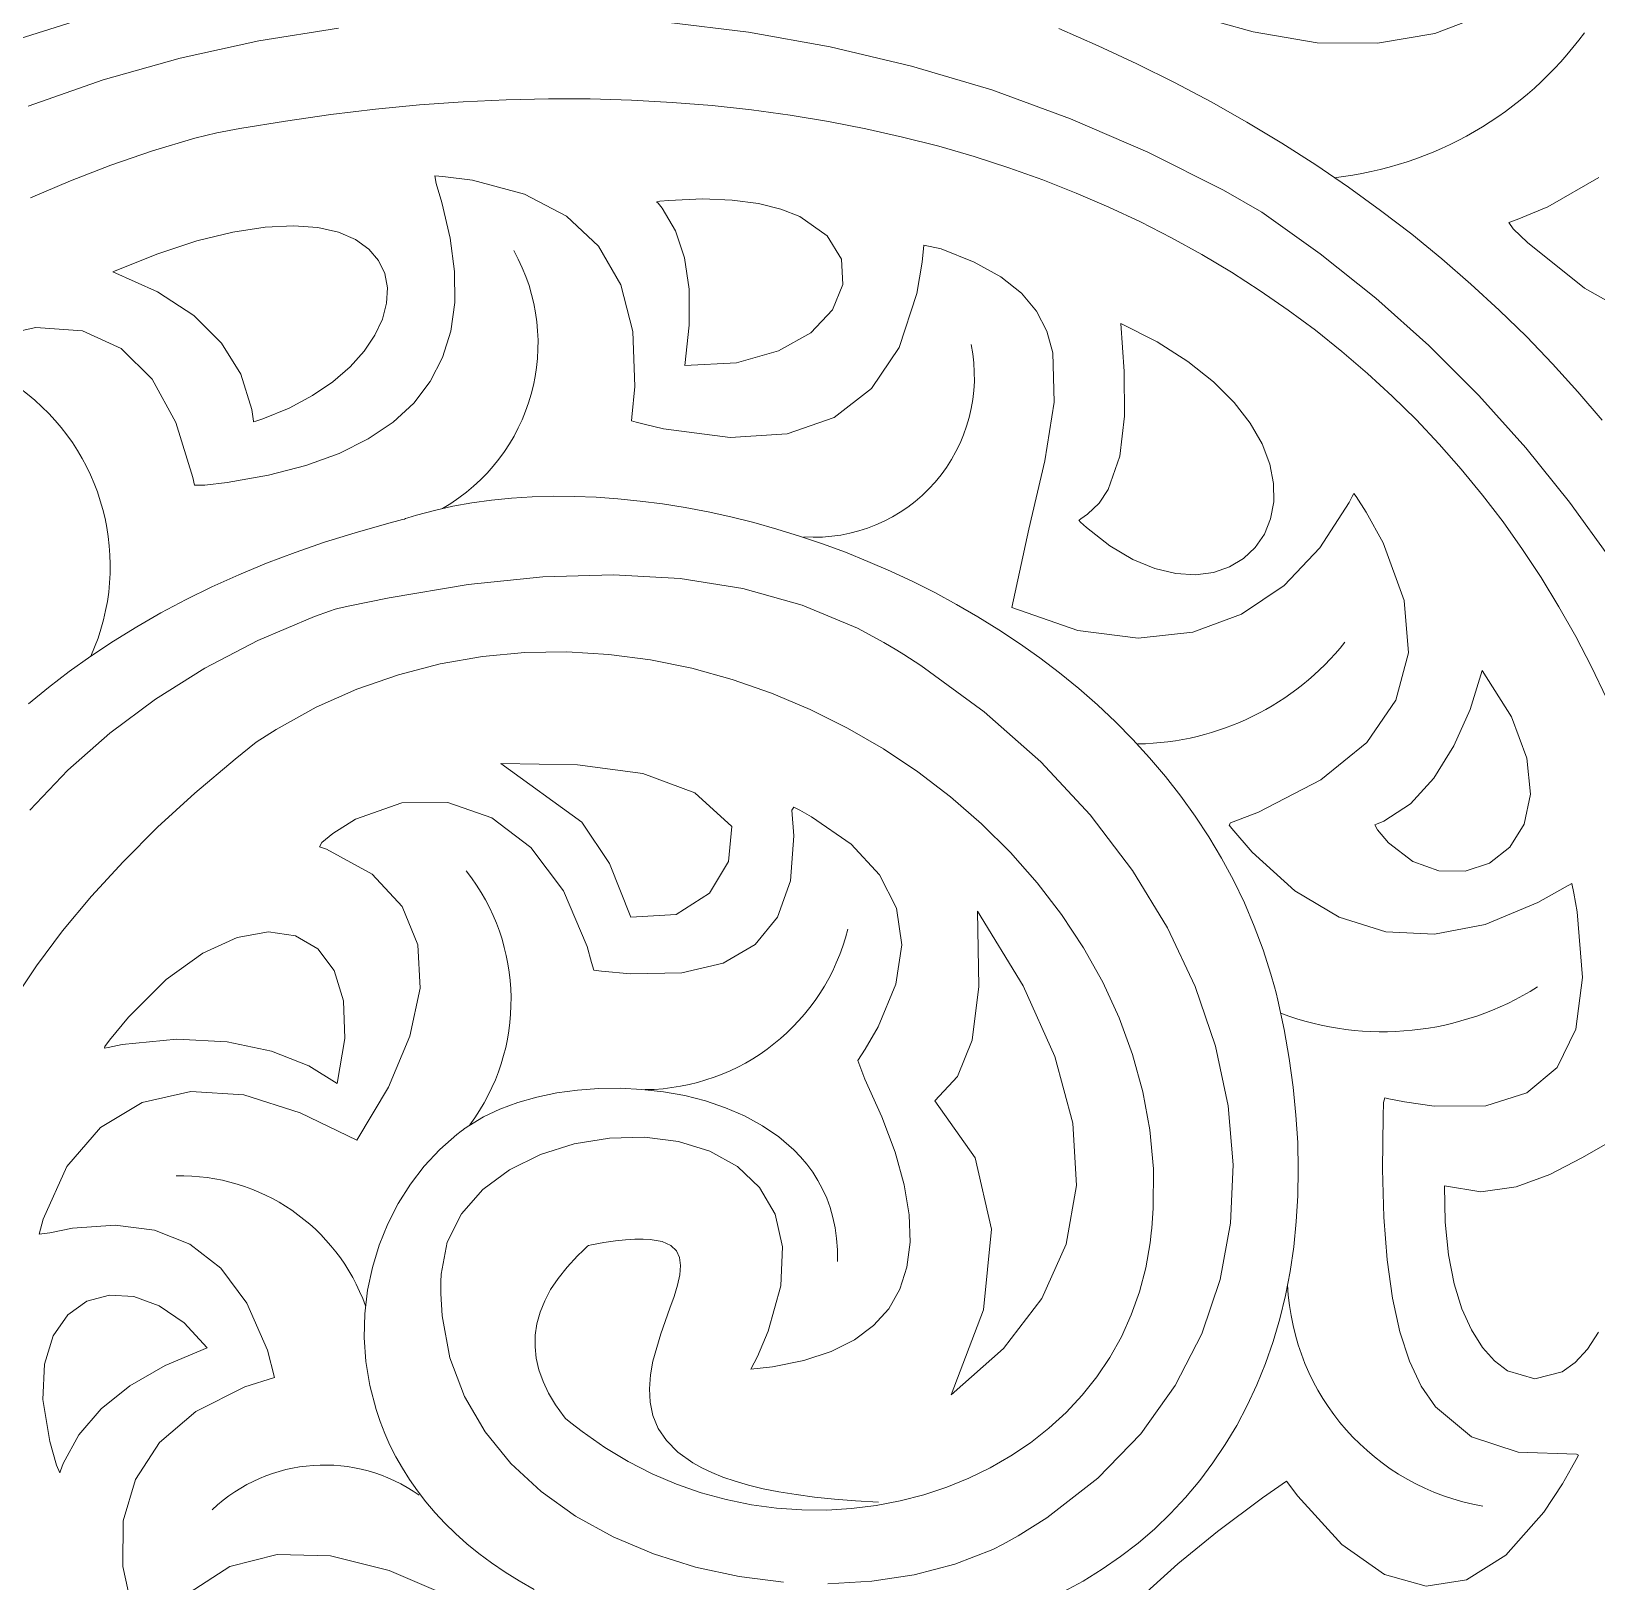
# Model space of a CAD drawing. Header units: inches. Extents: x 249 to 1192, y -18 to 440.
# Drawn here: x 622.219 to 622.5854, y 264.9878 to 265.3508 of the extents above; entities that cross this region are included whole.
import ezdxf

# ---------------------------------------------------------------- set-up
doc = ezdxf.new("R2010")
doc.units = ezdxf.units.IN
doc.header["$MEASUREMENT"] = 0
doc.layers.add('KACA', color=141, linetype='Continuous', lineweight=30)
doc.layers.add('KOLOM', color=5, linetype='Continuous')

# ---------------------------------------------------------------- blocks, each defined once
blk = doc.blocks.new('GORGA')
at = {"lineweight": 9}
for points in [[(367.28262, 149.87631), (367.26507, 149.88245), (367.24707, 149.88755), (367.22868, 149.8916), (367.20998, 149.8946)], [(367.13335, 149.89599), (367.11408, 149.89365), (367.09491, 149.89023), (367.07591, 149.88572), (367.05714, 149.88011), (367.03867, 149.87339), (367.02057, 149.86557), (367.00291, 149.85664), (366.99391, 149.85147), (366.98025, 149.84178), (366.96723, 149.83138), (366.95486, 149.8203), (366.94316, 149.80861), (366.93215, 149.79636), (366.92187, 149.78359), (366.91231, 149.77035)], [(367.28227, 149.71153), (367.27334, 149.72083), (367.26353, 149.72951), (367.25286, 149.7375), (367.24131, 149.74475), (367.22889, 149.75121), (367.2156, 149.75682), (367.21215, 149.75809), (367.21078, 149.75854), (367.21016, 149.75868), (367.20772, 149.75922), (367.19812, 149.76122), (367.17966, 149.76429), (367.16218, 149.76611), (367.14565, 149.7666), (367.13005, 149.76571), (367.11535, 149.76337), (367.10152, 149.75952), (367.08854, 149.7541), (367.08236, 149.75078), (367.07934, 149.74897), (367.07768, 149.74792), (367.07372, 149.74535), (367.05887, 149.7345), (367.04565, 149.7228), (367.03408, 149.71038), (367.02419, 149.69738), (367.01599, 149.68393), (367.0095, 149.67018), (367.00476, 149.65626), (367.00179, 149.6423), (367.0006, 149.62844), (367.00122, 149.61483), (367.00367, 149.60159), (367.00798, 149.58886), (367.01416, 149.57679), (367.02225, 149.56549), (367.03226, 149.55512), (367.04422, 149.54581), (367.05094, 149.54159), (367.05448, 149.5396), (367.0569, 149.5384), (367.06578, 149.53495), (367.07527, 149.53246), (367.08521, 149.53094), (367.09545, 149.53037)], [(367.10583, 149.53074), (367.11621, 149.53203), (367.12642, 149.53424), (367.13631, 149.53735), (367.14574, 149.54134), (367.15455, 149.54621), (367.16258, 149.55194), (367.16969, 149.55852), (367.17572, 149.56594), (367.18051, 149.57419), (367.18392, 149.58325), (367.18578, 149.59311), (367.18609, 149.59834), (367.18608, 149.60102), (367.18602, 149.60283), (367.18456, 149.61038), (367.18119, 149.617), (367.17622, 149.62265), (367.16996, 149.62729), (367.16273, 149.63087), (367.15485, 149.63337), (367.14662, 149.63473), (367.13837, 149.63492), (367.13042, 149.6339), (367.12307, 149.63163), (367.11665, 149.62806), (367.11146, 149.62317), (367.10783, 149.6169), (367.10608, 149.60922), (367.1065, 149.60009), (367.10943, 149.58947), (367.11194, 149.58359), (367.11347, 149.58062)], [(367.28262, 149.87631), (367.26507, 149.88245), (367.24707, 149.88755), (367.22868, 149.8916), (367.20998, 149.8946)], [(367.13335, 149.89599), (367.11408, 149.89365), (367.09491, 149.89023), (367.07591, 149.88572), (367.05714, 149.88011), (367.03867, 149.87339), (367.02057, 149.86557), (367.00291, 149.85664), (366.99391, 149.85147), (366.98025, 149.84178), (366.96723, 149.83138), (366.95486, 149.8203), (366.94316, 149.80861), (366.93215, 149.79636), (366.92187, 149.78359), (366.91231, 149.77035)], [(367.28227, 149.71153), (367.27334, 149.72083), (367.26353, 149.72951), (367.25286, 149.7375), (367.24131, 149.74475), (367.22889, 149.75121), (367.2156, 149.75682), (367.21215, 149.75809), (367.21078, 149.75854), (367.21016, 149.75868), (367.20772, 149.75922), (367.19812, 149.76122), (367.17966, 149.76429), (367.16218, 149.76611), (367.14565, 149.7666), (367.13005, 149.76571), (367.11535, 149.76337), (367.10152, 149.75952), (367.08854, 149.7541), (367.08236, 149.75078), (367.07934, 149.74897), (367.07768, 149.74792), (367.07372, 149.74535), (367.05887, 149.7345), (367.04565, 149.7228), (367.03408, 149.71038), (367.02419, 149.69738), (367.01599, 149.68393), (367.0095, 149.67018), (367.00476, 149.65626), (367.00179, 149.6423), (367.0006, 149.62844), (367.00122, 149.61483), (367.00367, 149.60159), (367.00798, 149.58886), (367.01416, 149.57679), (367.02225, 149.56549), (367.03226, 149.55512), (367.04422, 149.54581), (367.05094, 149.54159), (367.05448, 149.5396), (367.0569, 149.5384), (367.06578, 149.53495), (367.07527, 149.53246), (367.08521, 149.53094), (367.09545, 149.53037)], [(367.10583, 149.53074), (367.11621, 149.53203), (367.12642, 149.53424), (367.13631, 149.53735), (367.14574, 149.54134), (367.15455, 149.54621), (367.16258, 149.55194), (367.16969, 149.55852), (367.17572, 149.56594), (367.18051, 149.57419), (367.18392, 149.58325), (367.18578, 149.59311), (367.18609, 149.59834), (367.18608, 149.60102), (367.18602, 149.60283), (367.18456, 149.61038), (367.18119, 149.617), (367.17622, 149.62265), (367.16996, 149.62729), (367.16273, 149.63087), (367.15485, 149.63337), (367.14662, 149.63473), (367.13837, 149.63492), (367.13042, 149.6339), (367.12307, 149.63163), (367.11665, 149.62806), (367.11146, 149.62317), (367.10783, 149.6169), (367.10608, 149.60922), (367.1065, 149.60009), (367.10943, 149.58947), (367.11194, 149.58359), (367.11347, 149.58062)], [(367.11347, 149.58062), (367.10841, 149.58116), (367.10108, 149.58265), (367.09471, 149.58475), (367.08927, 149.58747), (367.08478, 149.59081), (367.08123, 149.59476), (367.07863, 149.59932), (367.07697, 149.60451), (367.07625, 149.61031), (367.07647, 149.61672), (367.07764, 149.62375), (367.07975, 149.63139), (367.08281, 149.63966), (367.0868, 149.64853), (367.08849, 149.65289), (367.08672, 149.65557), (367.08367, 149.66079), (367.07959, 149.67073), (367.07819, 149.67997), (367.07945, 149.68852), (367.0834, 149.69636), (367.09002, 149.70352), (367.09931, 149.70997), (367.10205, 149.71148), (367.10348, 149.71222), (367.10392, 149.71151), (367.10346, 149.70547), (367.10423, 149.69493), (367.10724, 149.68645), (367.11249, 149.68003), (367.11997, 149.67567), (367.12969, 149.67338), (367.14165, 149.67314), (367.14847, 149.6738), (367.15026, 149.67404), (367.15079, 149.67584), (367.1518, 149.67955), (367.15735, 149.69263), (367.16497, 149.70275), (367.17416, 149.70969), (367.18441, 149.71326), (367.19521, 149.71323), (367.20604, 149.70941), (367.21131, 149.70601), (367.21388, 149.70393), (367.21445, 149.70293), (367.21285, 149.70233), (367.20217, 149.69649), (367.19511, 149.68897), (367.19144, 149.67999), (367.19092, 149.6698), (367.19329, 149.65861), (367.19831, 149.64666), (367.20575, 149.63419), (367.21895, 149.64064), (367.23213, 149.64485), (367.2446, 149.64565), (367.25595, 149.64308), (367.26575, 149.6372), (367.27361, 149.62807), (367.27911, 149.61576), (367.28007, 149.61219), (367.2776, 149.61255), (367.27229, 149.61359), (367.26226, 149.61435), (367.25306, 149.61318), (367.2448, 149.60988), (367.23758, 149.60423), (367.23148, 149.59603), (367.2266, 149.58506), (367.22503, 149.57869), (367.2319, 149.57644), (367.24337, 149.57068), (367.25189, 149.56341), (367.25753, 149.55481), (367.26038, 149.54508), (367.26052, 149.53441), (367.25803, 149.52299)], [(367.24498, 149.52822), (367.23546, 149.5344), (367.22437, 149.53723), (367.21188, 149.53687), (367.19818, 149.53346), (367.18343, 149.52718)], [(367.02169, 149.52772), (367.01357, 149.53502), (367.00427, 149.5426), (366.99377, 149.55047), (366.98813, 149.5544), (366.98551, 149.5509), (366.97522, 149.53959), (366.96521, 149.53255), (366.95548, 149.52979), (366.94602, 149.5313), (366.93683, 149.53708), (366.92792, 149.54714), (366.92357, 149.55377), (366.92142, 149.55749), (366.92036, 149.55945), (366.91982, 149.56045), (366.92029, 149.56073), (366.93391, 149.56115), (366.94484, 149.56473), (366.95326, 149.57176), (366.95659, 149.57665), (366.95936, 149.5825), (366.96159, 149.58935), (366.96332, 149.59724), (366.96455, 149.60618), (366.96532, 149.61623), (366.96565, 149.62741), (366.96555, 149.63977), (366.96547, 149.64304), (366.96515, 149.64415), (366.9642, 149.64393), (366.96051, 149.64318), (366.95356, 149.64218), (366.94147, 149.64229), (366.93186, 149.64528), (366.92482, 149.65122), (366.92046, 149.66021), (366.91887, 149.67235), (366.92014, 149.68771), (366.92091, 149.69207), (366.92137, 149.69433), (366.92293, 149.69346), (366.92928, 149.68985), (366.94162, 149.68475), (366.95349, 149.68248), (366.96488, 149.68303), (366.97579, 149.68641), (366.98622, 149.69261), (366.99617, 149.70164), (367.00097, 149.70722), (367.00156, 149.70796), (367.00123, 149.70853), (366.999, 149.70935), (366.99473, 149.71105), (366.98008, 149.71858), (366.96934, 149.7273), (366.96252, 149.73721), (366.95961, 149.74831), (366.96062, 149.76059), (366.96554, 149.77407), (366.96948, 149.78126), (366.97181, 149.78496), (366.97239, 149.78564), (366.97275, 149.78492), (366.97349, 149.7835), (366.98032, 149.77294), (366.98872, 149.76411), (366.99866, 149.75739), (367.01005, 149.75314), (367.02286, 149.75174), (367.03701, 149.75354), (367.05246, 149.75894), (367.04846, 149.77729), (367.04471, 149.7933), (367.04248, 149.80699), (367.04279, 149.81859), (367.04421, 149.82366), (367.04663, 149.82829), (367.05019, 149.83251), (367.05502, 149.83633), (367.06122, 149.83978), (367.06894, 149.8429), (367.07298, 149.8438), (367.07338, 149.83983), (367.07462, 149.83244), (367.0788, 149.81985), (367.08526, 149.81019), (367.094, 149.80346), (367.10503, 149.79964), (367.11834, 149.79876), (367.13393, 149.80079), (367.13819, 149.80176), (367.14037, 149.80231), (367.14146, 149.80261), (367.14133, 149.80354), (367.14069, 149.8107), (367.14116, 149.82356), (367.14397, 149.8345), (367.14913, 149.84351), (367.15663, 149.85059), (367.16647, 149.85574), (367.17866, 149.85897), (367.18563, 149.85986), (367.18747, 149.86001), (367.18718, 149.85819), (367.18582, 149.8538), (367.18384, 149.84542), (367.18283, 149.8376), (367.18279, 149.83033), (367.18373, 149.82362), (367.18564, 149.81746), (367.18853, 149.81186), (367.1924, 149.80682), (367.19724, 149.80233), (367.20306, 149.7984), (367.20985, 149.79502), (367.21762, 149.7922), (367.22636, 149.78993), (367.23607, 149.78822), (367.2413, 149.78758), (367.2437, 149.78757), (367.2441, 149.78936), (367.24808, 149.80223), (367.25364, 149.81239), (367.26089, 149.81962), (367.26992, 149.82372), (367.28084, 149.82449), (367.29376, 149.82172)], [(366.90535, 149.82637), (366.91836, 149.8337), (366.93171, 149.84439), (366.9351, 149.84758), (366.93613, 149.84907), (366.93418, 149.84977), (366.92694, 149.85276), (366.91503, 149.85966)], [(366.94067, 149.89816), (366.95341, 149.89335), (366.96681, 149.89104), (366.98096, 149.89118), (366.99597, 149.89373), (367.00382, 149.89589)], [(367.11347, 149.58062), (367.10841, 149.58116), (367.10108, 149.58265), (367.09471, 149.58475), (367.08927, 149.58747), (367.08478, 149.59081), (367.08123, 149.59476), (367.07863, 149.59932), (367.07697, 149.60451), (367.07625, 149.61031), (367.07647, 149.61672), (367.07764, 149.62375), (367.07975, 149.63139), (367.08281, 149.63966), (367.0868, 149.64853), (367.08849, 149.65289), (367.08672, 149.65557), (367.08367, 149.66079), (367.07959, 149.67073), (367.07819, 149.67997), (367.07945, 149.68852), (367.0834, 149.69636), (367.09002, 149.70352), (367.09931, 149.70997), (367.10205, 149.71148), (367.10348, 149.71222), (367.10392, 149.71151), (367.10346, 149.70547), (367.10423, 149.69493), (367.10724, 149.68645), (367.11249, 149.68003), (367.11997, 149.67567), (367.12969, 149.67338), (367.14165, 149.67314), (367.14847, 149.6738), (367.15026, 149.67404), (367.15079, 149.67584), (367.1518, 149.67955), (367.15735, 149.69263), (367.16497, 149.70275), (367.17416, 149.70969), (367.18441, 149.71326), (367.19521, 149.71323), (367.20604, 149.70941), (367.21131, 149.70601), (367.21388, 149.70393), (367.21445, 149.70293), (367.21285, 149.70233), (367.20217, 149.69649), (367.19511, 149.68897), (367.19144, 149.67999), (367.19092, 149.6698), (367.19329, 149.65861), (367.19831, 149.64666), (367.20575, 149.63419), (367.21895, 149.64064), (367.23213, 149.64485), (367.2446, 149.64565), (367.25595, 149.64308), (367.26575, 149.6372), (367.27361, 149.62807), (367.27911, 149.61576), (367.28007, 149.61219), (367.2776, 149.61255), (367.27229, 149.61359), (367.26226, 149.61435), (367.25306, 149.61318), (367.2448, 149.60988), (367.23758, 149.60423), (367.23148, 149.59603), (367.2266, 149.58506), (367.22503, 149.57869), (367.2319, 149.57644), (367.24337, 149.57068), (367.25189, 149.56341), (367.25753, 149.55481), (367.26038, 149.54508), (367.26052, 149.53441), (367.25803, 149.52299)], [(367.24498, 149.52822), (367.23546, 149.5344), (367.22437, 149.53723), (367.21188, 149.53687), (367.19818, 149.53346), (367.18343, 149.52718)], [(367.02169, 149.52772), (367.01357, 149.53502), (367.00427, 149.5426), (366.99377, 149.55047), (366.98813, 149.5544), (366.98551, 149.5509), (366.97522, 149.53959), (366.96521, 149.53255), (366.95548, 149.52979), (366.94602, 149.5313), (366.93683, 149.53708), (366.92792, 149.54714), (366.92357, 149.55377), (366.92142, 149.55749), (366.92036, 149.55945), (366.91982, 149.56045), (366.92029, 149.56073), (366.93391, 149.56115), (366.94484, 149.56473), (366.95326, 149.57176), (366.95659, 149.57665), (366.95936, 149.5825), (366.96159, 149.58935), (366.96332, 149.59724), (366.96455, 149.60618), (366.96532, 149.61623), (366.96565, 149.62741), (366.96555, 149.63977), (366.96547, 149.64304), (366.96515, 149.64415), (366.9642, 149.64393), (366.96051, 149.64318), (366.95356, 149.64218), (366.94147, 149.64229), (366.93186, 149.64528), (366.92482, 149.65122), (366.92046, 149.66021), (366.91887, 149.67235), (366.92014, 149.68771), (366.92091, 149.69207), (366.92137, 149.69433), (366.92293, 149.69346), (366.92928, 149.68985), (366.94162, 149.68475), (366.95349, 149.68248), (366.96488, 149.68303), (366.97579, 149.68641), (366.98622, 149.69261), (366.99617, 149.70164), (367.00097, 149.70722), (367.00156, 149.70796), (367.00123, 149.70853), (366.999, 149.70935), (366.99473, 149.71105), (366.98008, 149.71858), (366.96934, 149.7273), (366.96252, 149.73721), (366.95961, 149.74831), (366.96062, 149.76059), (366.96554, 149.77407), (366.96948, 149.78126), (366.97181, 149.78496), (366.97239, 149.78564), (366.97275, 149.78492), (366.97349, 149.7835), (366.98032, 149.77294), (366.98872, 149.76411), (366.99866, 149.75739), (367.01005, 149.75314), (367.02286, 149.75174), (367.03701, 149.75354), (367.05246, 149.75894), (367.04846, 149.77729), (367.04471, 149.7933), (367.04248, 149.80699), (367.04279, 149.81859), (367.04421, 149.82366), (367.04663, 149.82829), (367.05019, 149.83251), (367.05502, 149.83633), (367.06122, 149.83978), (367.06894, 149.8429), (367.07298, 149.8438), (367.07338, 149.83983), (367.07462, 149.83244), (367.0788, 149.81985), (367.08526, 149.81019), (367.094, 149.80346), (367.10503, 149.79964), (367.11834, 149.79876), (367.13393, 149.80079), (367.13819, 149.80176), (367.14037, 149.80231), (367.14146, 149.80261), (367.14133, 149.80354), (367.14069, 149.8107), (367.14116, 149.82356), (367.14397, 149.8345), (367.14913, 149.84351), (367.15663, 149.85059), (367.16647, 149.85574), (367.17866, 149.85897), (367.18563, 149.85986), (367.18747, 149.86001), (367.18718, 149.85819), (367.18582, 149.8538), (367.18384, 149.84542), (367.18283, 149.8376), (367.18279, 149.83033), (367.18373, 149.82362), (367.18564, 149.81746), (367.18853, 149.81186), (367.1924, 149.80682), (367.19724, 149.80233), (367.20306, 149.7984), (367.20985, 149.79502), (367.21762, 149.7922), (367.22636, 149.78993), (367.23607, 149.78822), (367.2413, 149.78758), (367.2437, 149.78757), (367.2441, 149.78936), (367.24808, 149.80223), (367.25364, 149.81239), (367.26089, 149.81962), (367.26992, 149.82372), (367.28084, 149.82449), (367.29376, 149.82172)], [(366.90535, 149.82637), (366.91836, 149.8337), (366.93171, 149.84439), (366.9351, 149.84758), (366.93613, 149.84907), (366.93418, 149.84977), (366.92694, 149.85276), (366.91503, 149.85966)], [(366.94067, 149.89816), (366.95341, 149.89335), (366.96681, 149.89104), (366.98096, 149.89118), (366.99597, 149.89373), (367.00382, 149.89589)], [(367.04145, 149.89448), (367.0322, 149.89046), (367.02318, 149.88626), (367.01436, 149.88187), (367.00577, 149.87731), (366.9974, 149.87257), (366.98924, 149.86766), (366.98131, 149.86258), (366.9736, 149.85732), (366.96611, 149.8519), (366.95884, 149.84632), (366.95179, 149.84057), (366.94497, 149.83466), (366.93837, 149.82859), (366.932, 149.82237), (366.92586, 149.81599), (366.91994, 149.80946), (366.91425, 149.80278)], [(367.28254, 149.73639), (367.27788, 149.74023), (367.27301, 149.74396), (367.26795, 149.74757), (367.26269, 149.75107), (367.25723, 149.75444), (367.25157, 149.75768), (367.2457, 149.76079), (367.23963, 149.76376), (367.23335, 149.76659), (367.22687, 149.76929), (367.22017, 149.77183), (367.21326, 149.77422), (367.20614, 149.77646), (367.1988, 149.77854), (367.19505, 149.77952), (367.19467, 149.77962), (367.19455, 149.77966), (367.1943, 149.77975), (367.1938, 149.77991), (367.19176, 149.78055), (367.18758, 149.78169), (367.18325, 149.78266), (367.17879, 149.78346), (367.1742, 149.78409), (367.1695, 149.78456), (367.1647, 149.78486), (367.1598, 149.78499), (367.1548, 149.78496), (367.14974, 149.78476), (367.1446, 149.7844), (367.1394, 149.78387), (367.13415, 149.78318), (367.12886, 149.78233), (367.12353, 149.78132), (367.11818, 149.78014), (367.11282, 149.77881), (367.10745, 149.77731), (367.10208, 149.77566), (367.09672, 149.77385), (367.09139, 149.77188), (367.08609, 149.76975), (367.08083, 149.76746), (367.07562, 149.76502), (367.07046, 149.76242), (367.06537, 149.75967), (367.06036, 149.75676), (367.05544, 149.75371), (367.0506, 149.75049), (367.04588, 149.74713), (367.04126, 149.74361), (367.03677, 149.73994), (367.03241, 149.73612), (367.02818, 149.73215), (367.02411, 149.72804), (367.0202, 149.72377), (367.01645, 149.71936), (367.01288, 149.7148), (367.0095, 149.71009), (367.00631, 149.70523), (367.00332, 149.70023), (367.00055, 149.69509), (366.998, 149.6898), (366.99568, 149.68437), (366.9936, 149.67879), (366.99177, 149.67308), (366.99096, 149.67016), (366.99057, 149.6687), (366.99017, 149.66703), (366.98871, 149.66013), (366.98751, 149.65334), (366.98659, 149.64667), (366.98592, 149.64011), (366.98552, 149.63368), (366.98537, 149.62738), (366.98548, 149.6212), (366.98584, 149.61516), (366.98645, 149.60925), (366.9873, 149.60349), (366.98839, 149.59787), (366.98971, 149.5924), (366.99127, 149.58709), (366.99306, 149.58193), (366.99508, 149.57694), (366.99732, 149.57211), (366.99978, 149.56745), (367.00246, 149.56296), (367.00535, 149.55865), (367.00844, 149.55452), (367.01175, 149.55057), (367.01526, 149.54682), (367.01896, 149.54325), (367.02287, 149.53988), (367.02696, 149.53672), (367.03125, 149.53376), (367.03572, 149.531), (367.04037, 149.52846)], [(367.1642, 149.52903), (367.16771, 149.53102), (367.17103, 149.53309), (367.17419, 149.53524), (367.17717, 149.53746), (367.17998, 149.53975), (367.18262, 149.54211), (367.18509, 149.54453), (367.18741, 149.54701), (367.18956, 149.54954), (367.19155, 149.55212), (367.19339, 149.55474), (367.19507, 149.5574), (367.1966, 149.5601), (367.19797, 149.56283), (367.1992, 149.56558), (367.20029, 149.56836), (367.20123, 149.57115), (367.20268, 149.57677), (367.20359, 149.58241), (367.20397, 149.58803), (367.20383, 149.5936), (367.2032, 149.59908), (367.20208, 149.60443), (367.20051, 149.60963), (367.19849, 149.61464), (367.19604, 149.61942), (367.19318, 149.62393), (367.18994, 149.62815), (367.18631, 149.63203), (367.18233, 149.63555), (367.18129, 149.63636), (367.18075, 149.63676), (367.18049, 149.63696), (367.18034, 149.63706), (367.17954, 149.63762), (367.17608, 149.63971), (367.17223, 149.64152), (367.16806, 149.64306), (367.16362, 149.64431), (367.15895, 149.64528), (367.1541, 149.64595), (367.14912, 149.64632), (367.14407, 149.64638), (367.13899, 149.64612), (367.13393, 149.64555), (367.12895, 149.64465), (367.1241, 149.64341), (367.11942, 149.64183), (367.11496, 149.6399), (367.11078, 149.63762), (367.10692, 149.63498), (367.10344, 149.63197), (367.10186, 149.63032), (367.10039, 149.62859), (367.09903, 149.62675), (367.09781, 149.62482), (367.09671, 149.62279), (367.09575, 149.62067), (367.09494, 149.61845), (367.09428, 149.61613), (367.09377, 149.6137), (367.09342, 149.61118), (367.09325, 149.60856), (367.09325, 149.60583)], [(367.04145, 149.89448), (367.0322, 149.89046), (367.02318, 149.88626), (367.01436, 149.88187), (367.00577, 149.87731), (366.9974, 149.87257), (366.98924, 149.86766), (366.98131, 149.86258), (366.9736, 149.85732), (366.96611, 149.8519), (366.95884, 149.84632), (366.95179, 149.84057), (366.94497, 149.83466), (366.93837, 149.82859), (366.932, 149.82237), (366.92586, 149.81599), (366.91994, 149.80946), (366.91425, 149.80278)], [(367.28254, 149.73639), (367.27788, 149.74023), (367.27301, 149.74396), (367.26795, 149.74757), (367.26269, 149.75107), (367.25723, 149.75444), (367.25157, 149.75768), (367.2457, 149.76079), (367.23963, 149.76376), (367.23335, 149.76659), (367.22687, 149.76929), (367.22017, 149.77183), (367.21326, 149.77422), (367.20614, 149.77646), (367.1988, 149.77854), (367.19505, 149.77952), (367.19467, 149.77962), (367.19455, 149.77966), (367.1943, 149.77975), (367.1938, 149.77991), (367.19176, 149.78055), (367.18758, 149.78169), (367.18325, 149.78266), (367.17879, 149.78346), (367.1742, 149.78409), (367.1695, 149.78456), (367.1647, 149.78486), (367.1598, 149.78499), (367.1548, 149.78496), (367.14974, 149.78476), (367.1446, 149.7844), (367.1394, 149.78387), (367.13415, 149.78318), (367.12886, 149.78233), (367.12353, 149.78132), (367.11818, 149.78014), (367.11282, 149.77881), (367.10745, 149.77731), (367.10208, 149.77566), (367.09672, 149.77385), (367.09139, 149.77188), (367.08609, 149.76975), (367.08083, 149.76746), (367.07562, 149.76502), (367.07046, 149.76242), (367.06537, 149.75967), (367.06036, 149.75676), (367.05544, 149.75371), (367.0506, 149.75049), (367.04588, 149.74713), (367.04126, 149.74361), (367.03677, 149.73994), (367.03241, 149.73612), (367.02818, 149.73215), (367.02411, 149.72804), (367.0202, 149.72377), (367.01645, 149.71936), (367.01288, 149.7148), (367.0095, 149.71009), (367.00631, 149.70523), (367.00332, 149.70023), (367.00055, 149.69509), (366.998, 149.6898), (366.99568, 149.68437), (366.9936, 149.67879), (366.99177, 149.67308), (366.99096, 149.67016), (366.99057, 149.6687), (366.99017, 149.66703), (366.98871, 149.66013), (366.98751, 149.65334), (366.98659, 149.64667), (366.98592, 149.64011), (366.98552, 149.63368), (366.98537, 149.62738), (366.98548, 149.6212), (366.98584, 149.61516), (366.98645, 149.60925), (366.9873, 149.60349), (366.98839, 149.59787), (366.98971, 149.5924), (366.99127, 149.58709), (366.99306, 149.58193), (366.99508, 149.57694), (366.99732, 149.57211), (366.99978, 149.56745), (367.00246, 149.56296), (367.00535, 149.55865), (367.00844, 149.55452), (367.01175, 149.55057), (367.01526, 149.54682), (367.01896, 149.54325), (367.02287, 149.53988), (367.02696, 149.53672), (367.03125, 149.53376), (367.03572, 149.531), (367.04037, 149.52846)], [(367.1642, 149.52903), (367.16771, 149.53102), (367.17103, 149.53309), (367.17419, 149.53524), (367.17717, 149.53746), (367.17998, 149.53975), (367.18262, 149.54211), (367.18509, 149.54453), (367.18741, 149.54701), (367.18956, 149.54954), (367.19155, 149.55212), (367.19339, 149.55474), (367.19507, 149.5574), (367.1966, 149.5601), (367.19797, 149.56283), (367.1992, 149.56558), (367.20029, 149.56836), (367.20123, 149.57115), (367.20268, 149.57677), (367.20359, 149.58241), (367.20397, 149.58803), (367.20383, 149.5936), (367.2032, 149.59908), (367.20208, 149.60443), (367.20051, 149.60963), (367.19849, 149.61464), (367.19604, 149.61942), (367.19318, 149.62393), (367.18994, 149.62815), (367.18631, 149.63203), (367.18233, 149.63555), (367.18129, 149.63636), (367.18075, 149.63676), (367.18049, 149.63696), (367.18034, 149.63706), (367.17954, 149.63762), (367.17608, 149.63971), (367.17223, 149.64152), (367.16806, 149.64306), (367.16362, 149.64431), (367.15895, 149.64528), (367.1541, 149.64595), (367.14912, 149.64632), (367.14407, 149.64638), (367.13899, 149.64612), (367.13393, 149.64555), (367.12895, 149.64465), (367.1241, 149.64341), (367.11942, 149.64183), (367.11496, 149.6399), (367.11078, 149.63762), (367.10692, 149.63498), (367.10344, 149.63197), (367.10186, 149.63032), (367.10039, 149.62859), (367.09903, 149.62675), (367.09781, 149.62482), (367.09671, 149.62279), (367.09575, 149.62067), (367.09494, 149.61845), (367.09428, 149.61613), (367.09377, 149.6137), (367.09342, 149.61118), (367.09325, 149.60856), (367.09325, 149.60583)], [(367.08365, 149.54951), (367.08898, 149.54979), (367.09396, 149.55017), (367.09861, 149.55065), (367.10293, 149.55123), (367.10694, 149.55189), (367.11064, 149.55263), (367.11405, 149.55346), (367.11717, 149.55436), (367.12003, 149.55534), (367.12262, 149.55638), (367.12496, 149.55749), (367.12705, 149.55866), (367.13057, 149.56117), (367.13324, 149.56388), (367.13516, 149.56675), (367.13642, 149.56975), (367.13709, 149.57286), (367.13725, 149.57604), (367.137, 149.57926), (367.13642, 149.58249), (367.1346, 149.58885), (367.13247, 149.59486), (367.13149, 149.59766), (367.13069, 149.60029), (367.13015, 149.6027), (367.12995, 149.60486), (367.13017, 149.60676), (367.13091, 149.60835), (367.13225, 149.6096), (367.13426, 149.61048), (367.13704, 149.61097), (367.13874, 149.61105), (367.14066, 149.61102), (367.14282, 149.61088), (367.14522, 149.61062), (367.14788, 149.61023), (367.1508, 149.60971), (367.15154, 149.60956), (367.15172, 149.6094), (367.15208, 149.60908), (367.15278, 149.60842), (367.15411, 149.60712), (367.15653, 149.6045), (367.15861, 149.60187), (367.16036, 149.59923), (367.16176, 149.59658), (367.16283, 149.59392), (367.16356, 149.59124), (367.16395, 149.58856), (367.16401, 149.58586), (367.16372, 149.58316), (367.1631, 149.58044), (367.16214, 149.57772), (367.16084, 149.57498), (367.1592, 149.57223), (367.15723, 149.56947), (367.1569, 149.56908), (367.15561, 149.56802), (367.15301, 149.56599), (367.14768, 149.56226), (367.1422, 149.55897), (367.1366, 149.55611), (367.13089, 149.55368), (367.1251, 149.55167), (367.11925, 149.55007), (367.11337, 149.54887), (367.10747, 149.54807), (367.10158, 149.54766), (367.09572, 149.54763), (367.08992, 149.54798), (367.08419, 149.54869), (367.07855, 149.54977), (367.07304, 149.5512), (367.06767, 149.55298), (367.06247, 149.55509), (367.05746, 149.55754), (367.05265, 149.56031), (367.04808, 149.5634), (367.04376, 149.5668), (367.03972, 149.5705), (367.03598, 149.5745), (367.03256, 149.57879), (367.02949, 149.58336), (367.02678, 149.5882), (367.02446, 149.59331), (367.02256, 149.59868), (367.02108, 149.6043), (367.02007, 149.61017), (367.01989, 149.61167), (367.0198, 149.6125), (367.01968, 149.61366), (367.01933, 149.6183), (367.01929, 149.62751), (367.02011, 149.63661), (367.02174, 149.64555), (367.02415, 149.65432), (367.02729, 149.66288), (367.03114, 149.67121), (367.03564, 149.67927), (367.04077, 149.68704), (367.04648, 149.69448), (367.05274, 149.70157), (367.05951, 149.70828), (367.06674, 149.71458), (367.07441, 149.72044), (367.08247, 149.72583), (367.09089, 149.73072), (367.09963, 149.73509), (367.10864, 149.73889), (367.11789, 149.74211), (367.12735, 149.74471), (367.13697, 149.74667), (367.14672, 149.74795), (367.15655, 149.74853), (367.16644, 149.74837), (367.17633, 149.74746), (367.1862, 149.74575), (367.196, 149.74321), (367.2057, 149.73983), (367.21526, 149.73557), (367.22464, 149.7304), (367.22928, 149.72741), (367.23422, 149.72344), (367.24362, 149.71548), (367.25235, 149.70748), (367.26043, 149.69943), (367.26784, 149.69135), (367.2746, 149.68322), (367.2807, 149.67505), (367.28613, 149.66684)], [(366.91322, 149.73772), (366.91672, 149.74503), (366.92043, 149.75217), (366.92437, 149.75913), (366.92852, 149.76593), (366.93289, 149.77255), (366.93746, 149.77899), (366.94224, 149.78525), (366.94723, 149.79133), (366.95243, 149.79722), (366.95782, 149.80293), (366.96341, 149.80845), (366.9692, 149.81377), (366.97519, 149.81891), (366.98136, 149.82384), (366.98773, 149.82858), (366.99428, 149.83312), (367.00101, 149.83745), (367.00793, 149.84158), (367.01503, 149.8455), (367.0223, 149.84921), (367.02975, 149.85271), (367.03737, 149.85599), (367.04517, 149.85905), (367.05313, 149.8619), (367.06125, 149.86452), (367.06954, 149.86692), (367.07799, 149.86909), (367.0866, 149.87103), (367.09536, 149.87274), (367.10428, 149.87422), (367.11335, 149.87546), (367.12257, 149.87646), (367.13193, 149.87722), (367.14144, 149.87774), (367.15109, 149.87801), (367.16088, 149.87804), (367.1708, 149.87781), (367.18086, 149.87734), (367.19105, 149.8766), (367.20137, 149.87561), (367.21182, 149.87437), (367.2224, 149.87285), (367.23309, 149.87108), (367.23849, 149.87009), (367.24363, 149.86882), (367.25354, 149.86583), (367.26326, 149.86251), (367.27276, 149.85886), (367.28206, 149.85489)], [(367.08365, 149.54951), (367.08898, 149.54979), (367.09396, 149.55017), (367.09861, 149.55065), (367.10293, 149.55123), (367.10694, 149.55189), (367.11064, 149.55263), (367.11405, 149.55346), (367.11717, 149.55436), (367.12003, 149.55534), (367.12262, 149.55638), (367.12496, 149.55749), (367.12705, 149.55866), (367.13057, 149.56117), (367.13324, 149.56388), (367.13516, 149.56675), (367.13642, 149.56975), (367.13709, 149.57286), (367.13725, 149.57604), (367.137, 149.57926), (367.13642, 149.58249), (367.1346, 149.58885), (367.13247, 149.59486), (367.13149, 149.59766), (367.13069, 149.60029), (367.13015, 149.6027), (367.12995, 149.60486), (367.13017, 149.60676), (367.13091, 149.60835), (367.13225, 149.6096), (367.13426, 149.61048), (367.13704, 149.61097), (367.13874, 149.61105), (367.14066, 149.61102), (367.14282, 149.61088), (367.14522, 149.61062), (367.14788, 149.61023), (367.1508, 149.60971), (367.15154, 149.60956), (367.15172, 149.6094), (367.15208, 149.60908), (367.15278, 149.60842), (367.15411, 149.60712), (367.15653, 149.6045), (367.15861, 149.60187), (367.16036, 149.59923), (367.16176, 149.59658), (367.16283, 149.59392), (367.16356, 149.59124), (367.16395, 149.58856), (367.16401, 149.58586), (367.16372, 149.58316), (367.1631, 149.58044), (367.16214, 149.57772), (367.16084, 149.57498), (367.1592, 149.57223), (367.15723, 149.56947), (367.1569, 149.56908), (367.15561, 149.56802), (367.15301, 149.56599), (367.14768, 149.56226), (367.1422, 149.55897), (367.1366, 149.55611), (367.13089, 149.55368), (367.1251, 149.55167), (367.11925, 149.55007), (367.11337, 149.54887), (367.10747, 149.54807), (367.10158, 149.54766), (367.09572, 149.54763), (367.08992, 149.54798), (367.08419, 149.54869), (367.07855, 149.54977), (367.07304, 149.5512), (367.06767, 149.55298), (367.06247, 149.55509), (367.05746, 149.55754), (367.05265, 149.56031), (367.04808, 149.5634), (367.04376, 149.5668), (367.03972, 149.5705), (367.03598, 149.5745), (367.03256, 149.57879), (367.02949, 149.58336), (367.02678, 149.5882), (367.02446, 149.59331), (367.02256, 149.59868), (367.02108, 149.6043), (367.02007, 149.61017), (367.01989, 149.61167), (367.0198, 149.6125), (367.01968, 149.61366), (367.01933, 149.6183), (367.01929, 149.62751), (367.02011, 149.63661), (367.02174, 149.64555), (367.02415, 149.65432), (367.02729, 149.66288), (367.03114, 149.67121), (367.03564, 149.67927), (367.04077, 149.68704), (367.04648, 149.69448), (367.05274, 149.70157), (367.05951, 149.70828), (367.06674, 149.71458), (367.07441, 149.72044), (367.08247, 149.72583), (367.09089, 149.73072), (367.09963, 149.73509), (367.10864, 149.73889), (367.11789, 149.74211), (367.12735, 149.74471), (367.13697, 149.74667), (367.14672, 149.74795), (367.15655, 149.74853), (367.16644, 149.74837), (367.17633, 149.74746), (367.1862, 149.74575), (367.196, 149.74321), (367.2057, 149.73983), (367.21526, 149.73557), (367.22464, 149.7304), (367.22928, 149.72741), (367.23422, 149.72344), (367.24362, 149.71548), (367.25235, 149.70748), (367.26043, 149.69943), (367.26784, 149.69135), (367.2746, 149.68322), (367.2807, 149.67505), (367.28613, 149.66684)], [(366.91322, 149.73772), (366.91672, 149.74503), (366.92043, 149.75217), (366.92437, 149.75913), (366.92852, 149.76593), (366.93289, 149.77255), (366.93746, 149.77899), (366.94224, 149.78525), (366.94723, 149.79133), (366.95243, 149.79722), (366.95782, 149.80293), (366.96341, 149.80845), (366.9692, 149.81377), (366.97519, 149.81891), (366.98136, 149.82384), (366.98773, 149.82858), (366.99428, 149.83312), (367.00101, 149.83745), (367.00793, 149.84158), (367.01503, 149.8455), (367.0223, 149.84921), (367.02975, 149.85271), (367.03737, 149.85599), (367.04517, 149.85905), (367.05313, 149.8619), (367.06125, 149.86452), (367.06954, 149.86692), (367.07799, 149.86909), (367.0866, 149.87103), (367.09536, 149.87274), (367.10428, 149.87422), (367.11335, 149.87546), (367.12257, 149.87646), (367.13193, 149.87722), (367.14144, 149.87774), (367.15109, 149.87801), (367.16088, 149.87804), (367.1708, 149.87781), (367.18086, 149.87734), (367.19105, 149.8766), (367.20137, 149.87561), (367.21182, 149.87437), (367.2224, 149.87285), (367.23309, 149.87108), (367.23849, 149.87009), (367.24363, 149.86882), (367.25354, 149.86583), (367.26326, 149.86251), (367.27276, 149.85886), (367.28206, 149.85489)], [(366.91176, 149.63425), (366.91899, 149.63011), (366.92654, 149.62619), (366.93442, 149.62327), (366.94263, 149.62211), (366.95117, 149.62351), (366.95117, 149.62351), (366.951, 149.61499), (366.95021, 149.60736), (366.94888, 149.60062), (366.94707, 149.59476), (366.94486, 149.58979), (366.9423, 149.58571), (366.93947, 149.58253), (366.93643, 149.58023), (366.93001, 149.57832), (366.92359, 149.58), (366.92054, 149.58219), (366.9177, 149.58527), (366.91512, 149.58926)], [(366.91176, 149.63425), (366.91899, 149.63011), (366.92654, 149.62619), (366.93442, 149.62327), (366.94263, 149.62211), (366.95117, 149.62351), (366.95117, 149.62351), (366.951, 149.61499), (366.95021, 149.60736), (366.94888, 149.60062), (366.94707, 149.59476), (366.94486, 149.58979), (366.9423, 149.58571), (366.93947, 149.58253), (366.93643, 149.58023), (366.93001, 149.57832), (366.92359, 149.58), (366.92054, 149.58219), (366.9177, 149.58527), (366.91512, 149.58926)]]:
    blk.add_lwpolyline(points, dxfattribs=at)
for points in [[(367.07433, 149.9067, -0.112633), (367.22771, 149.9074, -0.071562), (367.36052, 149.85947)], [(367.07433, 149.9067, -0.112633), (367.22771, 149.9074, -0.071562), (367.36052, 149.85947)], [(366.91839, 149.89353, 0.210061), (366.977, 149.85956)], [(366.91839, 149.89353, 0.210061), (366.977, 149.85956)], [(367.16901, 149.84254, 0.411469), (367.18568, 149.78214)], [(367.16901, 149.84254, 0.411469), (367.18568, 149.78214)], [(367.06196, 149.82051, 0.494693), (367.10108, 149.77546)], [(367.06196, 149.82051, 0.494693), (367.10108, 149.77546)], [(367.28462, 149.81027, 0.355248), (367.26797, 149.74757)], [(367.28462, 149.81027, 0.355248), (367.26797, 149.74757)], [(366.97446, 149.75081, 0.224242), (367.02291, 149.72701)], [(366.97446, 149.75081, 0.224242), (367.02291, 149.72701)], [(367.18011, 149.69728, 0.338557), (367.17929, 149.63779)], [(367.18011, 149.69728, 0.338557), (367.17929, 149.63779)], [(367.09084, 149.68365, 0.342121), (367.13825, 149.64606)], [(367.09084, 149.68365, 0.342121), (367.13825, 149.64606)], [(366.92941, 149.67009, 0.235087), (366.98949, 149.66395)], [(366.92941, 149.67009, 0.235087), (366.98949, 149.66395)], [(367.24804, 149.62588, 0.322771), (367.20368, 149.59541)], [(367.24804, 149.62588, 0.322771), (367.20368, 149.59541)], [(366.94219, 149.54855, 0.351709), (366.98788, 149.60033)], [(366.94219, 149.54855, 0.351709), (366.98788, 149.60033)], [(367.23957, 149.54771, 0.358131), (367.19112, 149.55109)], [(367.23957, 149.54771, 0.358131), (367.19112, 149.55109)]]:
    blk.add_lwpolyline(points, format="xyb", dxfattribs=at)
for points in [[(367.12895, 149.8156), (367.1169, 149.81626), (367.10701, 149.819), (367.09945, 149.82329), (367.09438, 149.82864), (367.09194, 149.83455), (367.0923, 149.84049), (367.09562, 149.84598), (367.10204, 149.85049), (367.10647, 149.85223), (367.11173, 149.85354), (367.11785, 149.85435), (367.12484, 149.85461), (367.13273, 149.85424), (367.13484, 149.85405), (367.13554, 149.85395), (367.13547, 149.85388), (367.13523, 149.8536), (367.13428, 149.85244), (367.13112, 149.84715), (367.12902, 149.84082), (367.12795, 149.83345), (367.12793, 149.82504), (367.12895, 149.8156)], [(367.12895, 149.8156), (367.1169, 149.81626), (367.10701, 149.819), (367.09945, 149.82329), (367.09438, 149.82864), (367.09194, 149.83455), (367.0923, 149.84049), (367.09562, 149.84598), (367.10204, 149.85049), (367.10647, 149.85223), (367.11173, 149.85354), (367.11785, 149.85435), (367.12484, 149.85461), (367.13273, 149.85424), (367.13484, 149.85405), (367.13554, 149.85395), (367.13547, 149.85388), (367.13523, 149.8536), (367.13428, 149.85244), (367.13112, 149.84715), (367.12902, 149.84082), (367.12795, 149.83345), (367.12793, 149.82504), (367.12895, 149.8156)], [(367.26286, 149.83754), (367.25253, 149.84168), (367.24315, 149.84476), (367.23471, 149.84684), (367.22718, 149.84801), (367.22056, 149.84834), (367.21484, 149.84792), (367.20999, 149.84681), (367.20602, 149.8451), (367.20291, 149.84286), (367.20063, 149.84017), (367.19919, 149.83711), (367.19857, 149.83376), (367.19875, 149.83019), (367.19973, 149.82648), (367.20149, 149.82271), (367.20401, 149.81895), (367.20729, 149.81529), (367.21131, 149.8118), (367.21606, 149.80856), (367.22153, 149.80564), (367.2277, 149.80313), (367.22935, 149.80257), (367.22992, 149.80244), (367.22993, 149.80258), (367.22999, 149.80313), (367.23031, 149.80532), (367.23284, 149.81354), (367.23736, 149.82086), (367.24387, 149.8273), (367.25237, 149.83286), (367.26286, 149.83754)], [(367.26286, 149.83754), (367.25253, 149.84168), (367.24315, 149.84476), (367.23471, 149.84684), (367.22718, 149.84801), (367.22056, 149.84834), (367.21484, 149.84792), (367.20999, 149.84681), (367.20602, 149.8451), (367.20291, 149.84286), (367.20063, 149.84017), (367.19919, 149.83711), (367.19857, 149.83376), (367.19875, 149.83019), (367.19973, 149.82648), (367.20149, 149.82271), (367.20401, 149.81895), (367.20729, 149.81529), (367.21131, 149.8118), (367.21606, 149.80856), (367.22153, 149.80564), (367.2277, 149.80313), (367.22935, 149.80257), (367.22992, 149.80244), (367.22993, 149.80258), (367.22999, 149.80313), (367.23031, 149.80532), (367.23284, 149.81354), (367.23736, 149.82086), (367.24387, 149.8273), (367.25237, 149.83286), (367.26286, 149.83754)], [(367.02689, 149.82543), (367.01844, 149.82111), (367.01124, 149.81655), (367.00524, 149.81181), (367.00039, 149.80697), (366.99661, 149.80209), (366.99385, 149.79725), (366.99205, 149.79252), (366.99116, 149.78798), (366.99111, 149.78368), (366.99185, 149.7797), (366.99331, 149.77612), (366.99544, 149.77301), (366.99818, 149.77043), (367.00147, 149.76846), (367.00525, 149.76717), (367.00946, 149.76663), (367.01405, 149.76691), (367.01895, 149.76808), (367.02411, 149.77022), (367.02946, 149.77339), (367.03495, 149.77767), (367.03633, 149.77892), (367.03676, 149.77937), (367.03666, 149.77943), (367.03624, 149.77968), (367.03468, 149.78076), (367.03201, 149.78338), (367.02991, 149.78655), (367.02718, 149.79435), (367.02606, 149.80372), (367.02611, 149.81422), (367.02689, 149.82543)], [(367.02689, 149.82543), (367.01844, 149.82111), (367.01124, 149.81655), (367.00524, 149.81181), (367.00039, 149.80697), (366.99661, 149.80209), (366.99385, 149.79725), (366.99205, 149.79252), (366.99116, 149.78798), (366.99111, 149.78368), (366.99185, 149.7797), (366.99331, 149.77612), (366.99544, 149.77301), (366.99818, 149.77043), (367.00147, 149.76846), (367.00525, 149.76717), (367.00946, 149.76663), (367.01405, 149.76691), (367.01895, 149.76808), (367.02411, 149.77022), (367.02946, 149.77339), (367.03495, 149.77767), (367.03633, 149.77892), (367.03676, 149.77937), (367.03666, 149.77943), (367.03624, 149.77968), (367.03468, 149.78076), (367.03201, 149.78338), (367.02991, 149.78655), (367.02718, 149.79435), (367.02606, 149.80372), (367.02611, 149.81422), (367.02689, 149.82543)], [(366.94237, 149.74421), (366.9355, 149.73333), (366.93188, 149.72363), (366.93105, 149.71522), (366.93254, 149.70825), (366.93589, 149.70283), (366.94063, 149.69912), (366.94631, 149.69722), (366.95245, 149.69729), (366.9586, 149.69944), (366.96429, 149.70382), (366.96682, 149.70688), (366.96746, 149.70808), (366.96704, 149.70822), (366.96538, 149.7089), (366.95915, 149.71301), (366.95364, 149.71902), (366.94895, 149.72652), (366.94517, 149.73506), (366.94237, 149.74421)], [(366.94237, 149.74421), (366.9355, 149.73333), (366.93188, 149.72363), (366.93105, 149.71522), (366.93254, 149.70825), (366.93589, 149.70283), (366.94063, 149.69912), (366.94631, 149.69722), (366.95245, 149.69729), (366.9586, 149.69944), (366.96429, 149.70382), (366.96682, 149.70688), (366.96746, 149.70808), (366.96704, 149.70822), (366.96538, 149.7089), (366.95915, 149.71301), (366.95364, 149.71902), (366.94895, 149.72652), (366.94517, 149.73506), (366.94237, 149.74421)], [(367.17199, 149.72242), (367.15409, 149.72208), (367.13882, 149.72006), (367.12664, 149.71552), (367.11798, 149.70764), (367.11872, 149.6995), (367.12322, 149.69205), (367.13101, 149.6871), (367.1416, 149.68643), (367.14659, 149.69901), (367.1531, 149.7087), (367.17199, 149.72242)], [(367.17199, 149.72242), (367.15409, 149.72208), (367.13882, 149.72006), (367.12664, 149.71552), (367.11798, 149.70764), (367.11872, 149.6995), (367.12322, 149.69205), (367.13101, 149.6871), (367.1416, 149.68643), (367.14659, 149.69901), (367.1531, 149.7087), (367.17199, 149.72242)], [(367.06663, 149.57462), (367.05907, 149.59453), (367.05719, 149.6134), (367.06097, 149.63008), (367.07043, 149.6434), (367.06514, 149.64911), (367.06172, 149.65767), (367.06017, 149.6702), (367.06048, 149.68788), (367.04976, 149.67037), (367.04233, 149.65381), (367.03818, 149.63822), (367.0373, 149.62358), (367.03971, 149.6099), (367.0454, 149.59718), (367.05438, 149.58542), (367.06663, 149.57462)], [(367.06663, 149.57462), (367.05907, 149.59453), (367.05719, 149.6134), (367.06097, 149.63008), (367.07043, 149.6434), (367.06514, 149.64911), (367.06172, 149.65767), (367.06017, 149.6702), (367.06048, 149.68788), (367.04976, 149.67037), (367.04233, 149.65381), (367.03818, 149.63822), (367.0373, 149.62358), (367.03971, 149.6099), (367.0454, 149.59718), (367.05438, 149.58542), (367.06663, 149.57462)], [(367.21033, 149.64749), (367.20856, 149.65804), (367.20888, 149.66688), (367.21105, 149.67392), (367.21485, 149.67902), (367.22005, 149.6821), (367.22642, 149.68302), (367.23375, 149.68169), (367.24179, 149.67799), (367.25034, 149.67181), (367.25915, 149.66304), (367.26358, 149.65764), (367.26469, 149.65619), (367.26478, 149.65576), (367.26395, 149.65595), (367.26065, 149.65661), (367.24788, 149.65789), (367.2361, 149.65724), (367.22567, 149.65504), (367.21696, 149.65166), (367.21033, 149.64749)], [(367.21033, 149.64749), (367.20856, 149.65804), (367.20888, 149.66688), (367.21105, 149.67392), (367.21485, 149.67902), (367.22005, 149.6821), (367.22642, 149.68302), (367.23375, 149.68169), (367.24179, 149.67799), (367.25034, 149.67181), (367.25915, 149.66304), (367.26358, 149.65764), (367.26469, 149.65619), (367.26478, 149.65576), (367.26395, 149.65595), (367.26065, 149.65661), (367.24788, 149.65789), (367.2361, 149.65724), (367.22567, 149.65504), (367.21696, 149.65166), (367.21033, 149.64749)], [(367.24077, 149.58559), (367.24617, 149.59147), (367.25198, 149.59547), (367.25791, 149.59762), (367.26364, 149.59796), (367.2689, 149.59651), (367.27338, 149.59331), (367.27678, 149.58839), (367.27882, 149.58178), (367.27919, 149.57353), (367.2776, 149.56365), (367.27598, 149.55811), (367.27526, 149.55633), (367.2751, 149.55678), (367.27443, 149.55855), (367.27078, 149.56524), (367.26559, 149.57129), (367.25885, 149.5767), (367.25058, 149.58147), (367.24077, 149.58559)], [(367.24077, 149.58559), (367.24617, 149.59147), (367.25198, 149.59547), (367.25791, 149.59762), (367.26364, 149.59796), (367.2689, 149.59651), (367.27338, 149.59331), (367.27678, 149.58839), (367.27882, 149.58178), (367.27919, 149.57353), (367.2776, 149.56365), (367.27598, 149.55811), (367.27526, 149.55633), (367.2751, 149.55678), (367.27443, 149.55855), (367.27078, 149.56524), (367.26559, 149.57129), (367.25885, 149.5767), (367.25058, 149.58147), (367.24077, 149.58559)]]:
    blk.add_lwpolyline(points, close=True, dxfattribs=at)
blk = doc.blocks.new('tampak depan')
at = {"layer": 'KACA', "xscale": -1}
blk.add_blockref('GORGA', (1075.19087, 190.286), dxfattribs=at)

msp = doc.modelspace()

# ---------------------------------------------------------------- block references
at = {"layer": 'KOLOM'}
msp.add_blockref('tampak depan', (-85.68993, -74.82902), dxfattribs=at)

doc.saveas('drawing.dxf')
